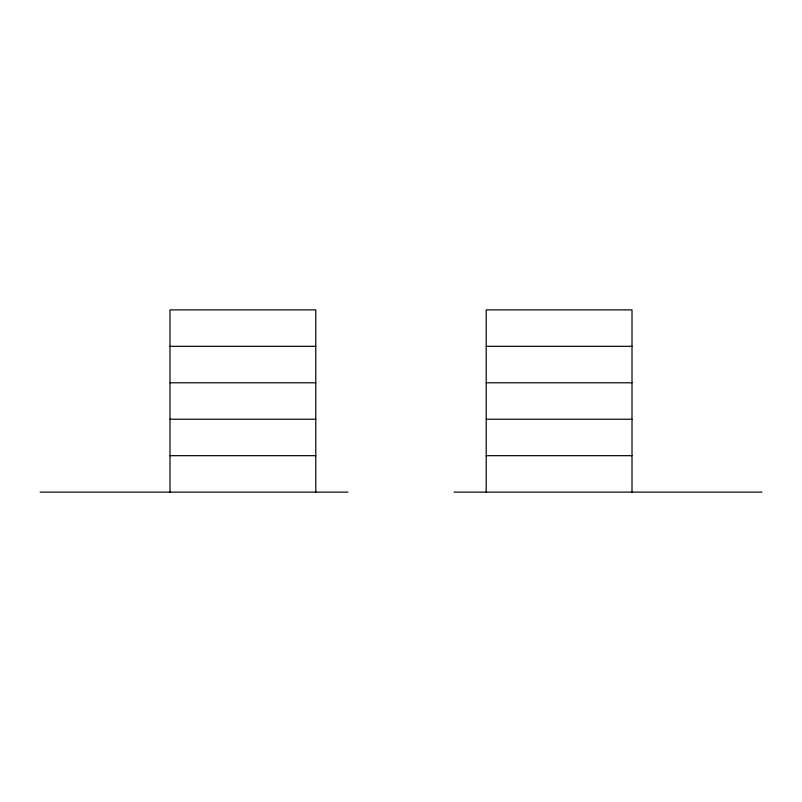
<?xml version="1.0" encoding="UTF-8"?>
<svg xmlns="http://www.w3.org/2000/svg" width="802" height="802" viewBox="0 0 802 802"><rect width="100%" height="100%" fill="white"/><g stroke="black" fill="none" stroke-linecap="round" stroke-linejoin="round"><path stroke-width="1.2" d="M169.994 346.324L315.787 346.324M486.212 346.324L632.006 346.324M169.994 382.775L315.787 382.775M486.212 382.775L632.006 382.775M169.994 419.225L315.787 419.225M486.212 419.225L632.006 419.225M169.994 455.676L315.787 455.676M486.212 455.676L632.006 455.676M40.1 492.127L347.938 492.127M454.062 492.127L761.9 492.127M632.006 492.127L632.006 309.873L486.212 309.873L486.212 492.127M315.787 492.127L315.787 309.873L169.994 309.873L169.994 492.127"/></g></svg>
